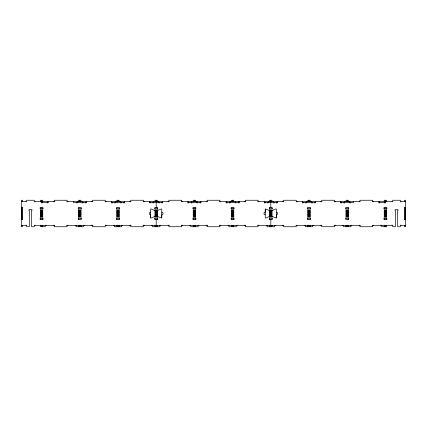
<?xml version="1.0" encoding="UTF-8"?>
<svg xmlns="http://www.w3.org/2000/svg" width="427" height="427" viewBox="0 0 427 427"><rect width="100%" height="100%" fill="white"/><g stroke="black" fill="none" stroke-linecap="round" stroke-linejoin="round"><path stroke-width="0.64" d="M41.6 201.4L41.6 202.547L48.283 202.547M42.743 225.595L42.743 225.21L42.748 226.737M75.339 225.595L75.339 225.21M76.102 225.21L76.102 226.737L83.489 226.737L83.489 225.21M113.539 225.595L113.539 225.21M114.303 225.21L114.303 226.737L121.69 226.737L121.69 225.21M119.144 225.595L119.144 225.21L119.149 226.737M149.834 202.547L149.834 201.4L149.834 202.926L150.598 202.926L150.598 202.547M151.74 225.595L151.74 225.21M152.503 225.21L152.503 226.737L159.895 226.737L159.895 225.21M157.349 225.595L157.349 225.21L157.349 226.748M162.57 202.547L162.57 201.4L162.57 202.926L161.806 202.926L161.806 202.547M189.946 225.595L189.946 225.21M190.709 225.21L190.709 226.737L198.096 226.737L198.096 225.21M195.55 225.595L195.55 225.21L195.55 226.737M200.77 202.547L200.77 201.4L200.77 202.926L200.007 202.926L200.007 202.547M228.146 225.595L228.146 225.21M228.909 225.21L228.909 226.737L236.296 226.737L236.296 225.21M233.75 225.595L233.75 225.21L233.75 226.737M238.971 202.547L238.971 201.4L238.971 202.926L238.207 202.926L238.207 202.547M266.347 225.595L266.347 225.21M267.11 225.21L267.11 226.737L274.497 226.737L274.497 225.21M270.803 201.4L270.803 226.748M271.951 225.595L271.951 225.21L271.951 226.748M304.547 225.595L304.547 225.21M305.31 225.21L305.31 226.737L312.697 226.737L312.697 225.21M342.748 225.595L342.748 225.21M343.511 225.21L343.511 226.737L350.898 226.737L350.898 225.21M380.948 225.595L380.948 225.21M381.711 225.21L381.711 226.737L386.552 226.737L386.552 225.21M385.405 201.4L385.405 202.547L378.717 202.547M157.349 216.366L161.63 218.032L161.806 214.77A1.276 1.276 0 0 0 163.077 213.5A1.276 1.276 0 0 0 161.806 212.224M269.656 210.634L265.37 208.968L265.199 212.224A1.276 1.276 0 0 0 263.929 213.5A1.276 1.276 0 0 0 265.199 214.77M271.951 216.366L276.232 218.032L276.408 214.77A1.276 1.276 0 0 0 277.678 213.5A1.276 1.276 0 0 0 276.408 212.224M22.503 219.227L22.215 219.51L21.926 219.227L21.926 207.768L22.215 207.479L22.503 207.768L22.503 219.227L21.355 219.227M404.502 207.768L404.791 207.479L405.079 207.768L405.079 219.227L404.791 219.51L404.502 219.227L404.502 207.768L405.65 207.768M161.758 217.898L161.758 209.102L161.273 208.936L157.349 210.634M265.247 209.102L265.247 217.898L265.733 218.064L269.656 216.366M276.36 217.898L276.36 209.102L275.874 208.936L271.951 210.634M155.054 216.366L151.131 218.064L150.646 217.898L150.646 209.102L151.131 208.936L155.054 210.634M21.355 201.4L25.876 201.4L25.876 201.779L26.639 201.779L26.634 200.252L34.277 200.252L34.277 201.779L35.041 201.779L35.041 201.4L54.485 201.4M66.916 201.4L92.686 201.4M105.117 201.4L130.886 201.4M143.317 201.4L169.124 201.4M181.475 201.4L207.325 201.4M219.675 201.4L245.525 201.4M257.876 201.4L283.688 201.4M296.119 201.4L321.889 201.4M334.32 201.4L360.089 201.4M372.52 201.4L391.959 201.4L391.959 201.779L392.728 201.779L392.728 200.252L400.366 200.252L400.366 201.779L401.129 201.779L401.129 201.4L405.65 201.4M86.484 202.547L73.433 202.547L73.433 201.4M111.314 202.547L124.684 202.547M149.514 202.547L162.884 202.547M187.715 202.547L201.085 202.547M225.915 202.547L239.285 202.547M264.116 202.547L277.486 202.547M302.316 202.547L315.686 202.547M340.516 202.547L353.572 202.547L353.572 201.4M21.355 207.768L22.482 207.661M40.453 208.531L40.074 208.531L40.074 207.768L43.127 207.768L43.127 208.531L42.748 208.531M78.653 208.531L78.274 208.531L78.274 207.768L81.327 207.768L81.327 208.531L80.949 208.531M116.854 208.531L116.475 208.531L116.475 207.768L119.528 207.768L119.528 208.531L119.149 208.531M155.054 208.531L154.675 208.531L154.675 207.768L157.728 207.768L157.728 208.531L157.349 208.531M193.255 208.531L192.876 208.531L192.876 207.768L195.929 207.768L195.929 208.531L195.55 208.531M231.455 208.531L231.076 208.531L231.076 207.768L234.129 207.768L234.129 208.531L233.75 208.531M269.656 208.531L269.277 208.531L269.277 207.768L272.33 207.768L272.33 208.531L271.951 208.531M307.856 208.531L307.477 208.531L307.477 207.768L310.53 207.768L310.53 208.531L310.151 208.531M346.057 208.531L345.678 208.531L345.678 207.768L348.731 207.768L348.731 208.531L348.352 208.531M384.257 208.531L383.878 208.531L383.878 207.768L386.931 207.768L386.931 208.531L386.552 208.531M40.453 210.628L42.748 210.628M78.653 210.628L80.949 210.628M116.854 210.628L119.149 210.628M154.67 210.634L157.728 210.634M193.255 210.628L195.55 210.628M231.455 210.628L233.75 210.628M269.277 210.634L272.33 210.634M307.856 210.628L310.151 210.628M346.057 210.628L348.352 210.628M384.257 210.628L386.552 210.628M40.453 211.392L42.748 211.392M78.653 211.392L80.949 211.392M116.854 211.392L119.149 211.392M193.255 211.392L195.55 211.392M231.455 211.392L233.75 211.392M307.856 211.392L310.151 211.392M346.057 211.392L348.352 211.392M384.257 211.392L386.552 211.392M155.054 211.397L157.349 211.397M269.656 211.397L271.951 211.397M40.453 212.15L42.748 212.15M78.653 212.15L80.949 212.15M116.854 212.15L119.149 212.15M155.054 212.16L157.349 212.16M193.255 212.15L195.55 212.15M231.455 212.15L233.75 212.15M269.656 212.16L271.951 212.16M307.856 212.15L310.151 212.15M346.057 212.15L348.352 212.15M384.257 212.15L386.552 212.15M40.453 212.913L42.748 212.913M78.653 212.913L80.949 212.913M116.854 212.913L119.149 212.913M155.054 212.924L157.349 212.924M193.255 212.913L195.55 212.913M231.455 212.913L233.75 212.913M269.656 212.924L271.951 212.924M307.856 212.913L310.151 212.913M346.057 212.913L348.352 212.913M384.257 212.913L386.552 212.913M40.453 214.066L42.748 214.066M78.653 214.066L80.949 214.066M116.854 214.066L119.149 214.066M193.255 214.066L195.55 214.066M231.455 214.066L233.75 214.066M307.856 214.066L310.151 214.066M346.057 214.066L348.352 214.066M384.257 214.066L386.552 214.066M155.054 214.071L157.349 214.071M269.656 214.071L271.951 214.071M40.453 214.829L42.748 214.829M78.653 214.829L80.949 214.829M116.854 214.829L119.149 214.829M155.054 214.84L157.349 214.84M193.255 214.829L195.55 214.829M231.455 214.829L233.75 214.829M269.656 214.84L271.951 214.84M307.856 214.829L310.151 214.829M346.057 214.829L348.352 214.829M384.257 214.829L386.552 214.829M40.453 215.592L42.748 215.592M78.653 215.592L80.949 215.592M116.854 215.592L119.149 215.592M155.054 215.603L157.349 215.603M193.255 215.592L195.55 215.592M231.455 215.592L233.75 215.592M269.656 215.603L271.951 215.603M307.856 215.592L310.151 215.592M346.057 215.592L348.352 215.592M384.257 215.592L386.552 215.592M40.453 216.356L42.748 216.356M78.653 216.356L80.949 216.356M116.854 216.356L119.149 216.356M154.67 216.361L157.728 216.361M193.255 216.356L195.55 216.356M231.455 216.356L233.75 216.356M269.277 216.361L272.33 216.361M307.856 216.356L310.151 216.356M346.057 216.356L348.352 216.356M384.257 216.356L386.552 216.356M40.453 218.464L40.074 218.464L40.074 219.227L43.127 219.227L43.127 218.464L42.748 218.464M78.653 218.464L78.274 218.464L78.274 219.227L81.327 219.227L81.327 218.464L80.949 218.464M116.854 218.464L116.475 218.464L116.475 219.227L119.528 219.227L119.528 218.464L119.149 218.464M155.054 218.464L154.675 218.464L154.675 219.227L157.728 219.227L157.728 218.464L157.349 218.464M193.255 218.464L192.876 218.464L192.876 219.227L195.929 219.227L195.929 218.464L195.55 218.464M231.455 218.464L231.076 218.464L231.076 219.227L234.129 219.227L234.129 218.464L233.75 218.464M269.656 218.464L269.277 218.464L269.277 219.227L272.33 219.227L272.33 218.464L271.951 218.464M307.856 218.464L307.477 218.464L307.477 219.227L310.53 219.227L310.53 218.464L310.151 218.464M346.057 218.464L345.678 218.464L345.678 219.227L348.731 219.227L348.731 218.464L348.352 218.464M384.257 218.464L383.878 218.464L383.878 219.227L386.931 219.227L386.931 218.464L386.552 218.464M405.65 219.227L404.524 219.334M21.355 225.595L25.876 225.595L25.871 225.21L26.639 225.21L26.639 226.737L29.314 226.737L29.308 210.442L28.924 210.442L28.924 209.678L31.988 209.678L31.988 210.442L31.598 210.442L31.603 226.737L34.277 226.737L34.272 225.21L35.041 225.21L35.041 225.595L54.704 225.595M66.687 225.595L92.905 225.595M105.554 225.595L131.105 225.595M143.088 225.595L169.311 225.595M181.294 225.595L207.511 225.595M219.494 225.595L245.712 225.595M257.695 225.595L283.912 225.595M295.895 225.595L321.446 225.595M334.095 225.595L360.313 225.595M372.296 225.595L391.959 225.595L391.959 225.21L392.728 225.21L392.728 226.737L395.402 226.737L395.402 210.442L395.018 210.442L395.018 209.678L398.076 209.678L398.071 210.442L397.692 210.442L397.692 226.737L400.366 226.737L400.366 225.21L401.129 225.21L401.129 225.595L405.65 225.595M150.646 217.898L150.598 214.77A1.276 1.276 0 0 1 149.327 213.5A1.276 1.276 0 0 1 150.598 212.224M384.257 225.595L384.257 225.21L384.257 226.737M351.661 225.21L351.661 225.595M346.057 225.595L346.057 225.21L346.057 226.737M313.461 225.21L313.461 225.595M307.856 225.595L307.856 225.21L307.856 226.737M275.26 225.21L275.26 225.595M269.656 225.595L269.656 225.21L269.656 226.748M237.06 225.21L237.06 225.595M231.455 225.595L231.455 225.21L231.455 226.737M198.859 225.21L198.859 225.595M193.255 225.595L193.255 225.21L193.255 226.737M160.659 225.21L160.659 225.595M156.202 201.4L156.202 226.748M155.049 225.595L155.049 225.21L155.054 226.748M122.453 225.21L122.453 225.595M116.849 225.595L116.849 225.21L116.854 226.737M84.252 225.21L84.252 225.595M78.648 225.595L78.648 225.21L78.653 226.737M46.052 225.21L46.052 225.595M404.502 201.779L404.502 200.252L405.65 200.252L405.65 226.737L404.502 226.737L404.502 225.21M386.552 201.859L386.552 200.252L384.257 200.252L384.257 201.859M386.552 207.768L386.552 219.569M385.405 200.252L385.405 202.926L384.642 202.926L384.642 202.547M385.405 207.768L385.405 219.227M385.405 225.21L385.405 226.737M384.257 207.768L384.257 219.569M379.8 202.547L379.8 202.926L379.037 202.926L379.037 201.4M373.433 201.4L373.433 201.779L372.67 201.779L372.67 200.252L359.934 200.252L359.934 201.779L359.171 201.779L359.171 201.4M373.433 225.595L373.433 225.21L372.67 225.21L372.67 226.737L359.934 226.737L359.934 225.21L359.171 225.21L359.171 225.595M350.514 202.547L350.514 202.926L349.75 202.926L349.75 201.4M348.352 201.859L348.352 200.252L346.057 200.252L346.057 201.859M348.352 207.768L348.352 219.569M347.204 200.252L347.204 201.859M347.204 207.768L347.204 219.227M347.204 225.21L347.204 226.737M346.057 207.768L346.057 219.227M344.658 201.4L344.658 202.926L343.895 202.926L343.895 202.547M341.6 202.547L341.6 202.926L340.837 202.926L340.837 201.4M335.232 201.4L335.232 201.779L334.469 201.779L334.469 200.252L321.734 200.252L321.734 201.779L320.971 201.779L320.971 201.4M335.232 225.595L335.232 225.21L334.469 225.21L334.469 226.737L321.734 226.737L321.734 225.21L320.971 225.21L320.971 225.595M315.372 201.4L315.372 202.926L314.608 202.926L314.608 202.547M312.313 202.547L312.313 202.926L311.55 202.926L311.55 201.4M310.151 201.859L310.151 200.252L307.856 200.252L307.856 201.859M310.151 207.768L310.151 219.569M309.004 200.252L309.004 201.859M309.004 207.768L309.004 219.227M309.004 225.21L309.004 226.737M307.856 207.768L307.856 219.569M306.458 201.4L306.458 202.926L305.695 202.926L305.695 202.547M303.4 202.547L303.4 202.926L302.636 202.926L302.636 201.4M297.032 201.4L297.032 201.779L296.269 201.779L296.269 200.252L283.539 200.252L283.539 201.779L282.77 201.779L282.77 201.4M297.032 225.595L297.032 225.21L296.269 225.21L296.269 226.737L283.539 226.737L283.539 225.21L282.77 225.21L282.77 225.595M277.171 201.4L277.171 202.926L276.408 202.926L276.408 202.547M274.113 202.547L274.113 202.926L273.349 202.926L273.349 201.4M271.951 201.864L271.951 200.263L269.656 200.263L269.656 201.864M271.951 207.773L271.951 219.574M270.803 200.263L270.803 201.864M269.656 207.773L269.656 219.574M268.257 201.4L268.257 202.926L267.494 202.926L267.494 202.547M265.199 202.547L265.199 202.926L264.436 202.926L264.436 201.4M258.831 201.4L258.831 201.779L258.068 201.779L258.068 200.252L245.338 200.252L245.338 201.779L244.57 201.779L244.57 201.4M258.831 225.595L258.831 225.21L258.068 225.21L258.068 226.737L245.338 226.737L245.338 225.21L244.57 225.21L244.57 225.595M235.912 202.547L235.912 202.926L235.149 202.926L235.149 201.4M233.75 201.859L233.75 200.252L231.455 200.252L231.455 201.859M233.75 207.768L233.75 219.569M232.603 200.252L232.603 201.859M232.603 207.768L232.603 219.227M232.603 225.21L232.603 226.737M231.455 207.768L231.455 219.569M230.057 201.4L230.057 202.926L229.294 202.926L229.294 202.547M226.999 202.547L226.999 202.926L226.235 202.926L226.235 201.4M220.631 201.4L220.631 201.779L219.868 201.779L219.868 200.252L207.138 200.252L207.138 201.779L206.369 201.779L206.369 201.4M220.631 225.595L220.631 225.21L219.868 225.21L219.868 226.737L207.138 226.737L207.138 225.21L206.369 225.21L206.369 225.595M197.712 202.547L197.712 202.926L196.948 202.926L196.948 201.4M195.55 201.859L195.55 200.252L193.255 200.252L193.255 201.859M195.55 207.768L195.55 219.569M194.402 200.252L194.402 201.859M194.402 207.768L194.402 219.227M194.402 225.21L194.402 226.737M193.255 207.768L193.255 219.569M191.856 201.4L191.856 202.926L191.093 202.926L191.093 202.547M188.798 202.547L188.798 202.926L188.035 202.926L188.035 201.4M182.43 201.4L182.43 201.779L181.667 201.779L181.667 200.252L168.937 200.252L168.937 201.779L168.169 201.779L168.169 201.4M182.43 225.595L182.43 225.21L181.667 225.21L181.667 226.737L168.937 226.737L168.937 225.21L168.169 225.21L168.169 225.595M159.511 202.547L159.511 202.926L158.748 202.926L158.748 201.4M157.349 201.864L157.349 200.263L155.054 200.263L155.054 201.864M157.349 207.773L157.349 219.574M156.202 200.263L156.202 201.864M155.054 207.773L155.054 219.574M153.656 201.4L153.656 202.926L152.893 202.926L152.893 202.547M144.23 201.4L144.23 201.779L143.467 201.779L143.467 200.252L130.737 200.252L130.737 201.779L129.968 201.779L129.968 201.4M144.23 225.595L144.23 225.21L143.467 225.21L143.467 226.737L130.737 226.737L130.737 225.21L129.968 225.21L129.968 225.595M124.369 201.4L124.369 202.926L123.606 202.926L123.606 202.547M121.311 202.547L121.311 202.926L120.547 202.926L120.547 201.4M119.149 201.859L119.149 200.252L116.854 200.252L116.854 201.859M119.149 207.768L119.149 219.569M118.001 200.252L118.001 201.859M118.001 207.768L118.001 219.227M118.001 225.21L118.001 226.737M116.854 207.768L116.854 219.569M115.455 201.4L115.455 202.926L114.692 202.926L114.692 202.547M112.397 202.547L112.397 202.926L111.634 202.926L111.634 201.4M106.029 201.4L106.029 201.779L105.266 201.779L105.266 200.252L92.536 200.252L92.536 201.779L91.768 201.779L91.768 201.4M106.029 225.595L106.029 225.21L105.266 225.21L105.266 226.737L92.536 226.737L92.536 225.21L91.768 225.21L91.768 225.595M86.169 201.4L86.169 202.926L85.405 202.926L85.405 202.547M83.11 202.547L83.11 202.926L82.347 202.926L82.347 201.4M80.949 201.859L80.949 200.252L78.653 200.252L78.653 201.859M80.949 207.768L80.949 219.227M79.801 200.252L79.801 201.859M79.801 207.768L79.801 219.227M79.801 225.21L79.801 226.737M78.653 207.768L78.653 219.569M77.255 201.4L77.255 202.926L76.492 202.926L76.492 202.547M67.829 201.4L67.829 201.779L67.066 201.779L67.066 200.252L54.336 200.252L54.336 201.779L53.567 201.779L53.567 201.4M67.829 225.595L67.829 225.21L67.066 225.21L67.066 226.737L54.336 226.737L54.336 225.21L53.567 225.21L53.567 225.595M47.968 201.4L47.968 202.926L47.205 202.926L47.205 202.547M45.289 225.21L45.289 226.737L40.453 226.737L40.453 225.21M42.748 201.859L42.748 200.252L40.453 200.252L40.453 201.859M42.748 207.768L42.748 219.569M42.364 202.547L42.364 202.926L41.6 202.926L41.6 200.252M41.6 207.768L41.6 219.227M41.6 225.21L41.6 226.737M40.453 207.768L40.453 219.569M22.503 201.779L22.503 200.252L21.355 200.252L21.355 226.737L22.503 226.737L22.503 225.21M80.943 225.21L80.943 226.737L80.949 225.21M310.151 225.595L310.151 226.737L310.151 225.21L310.151 225.595M348.352 225.595L348.352 226.737L348.352 225.21L348.352 225.595"/></g></svg>
